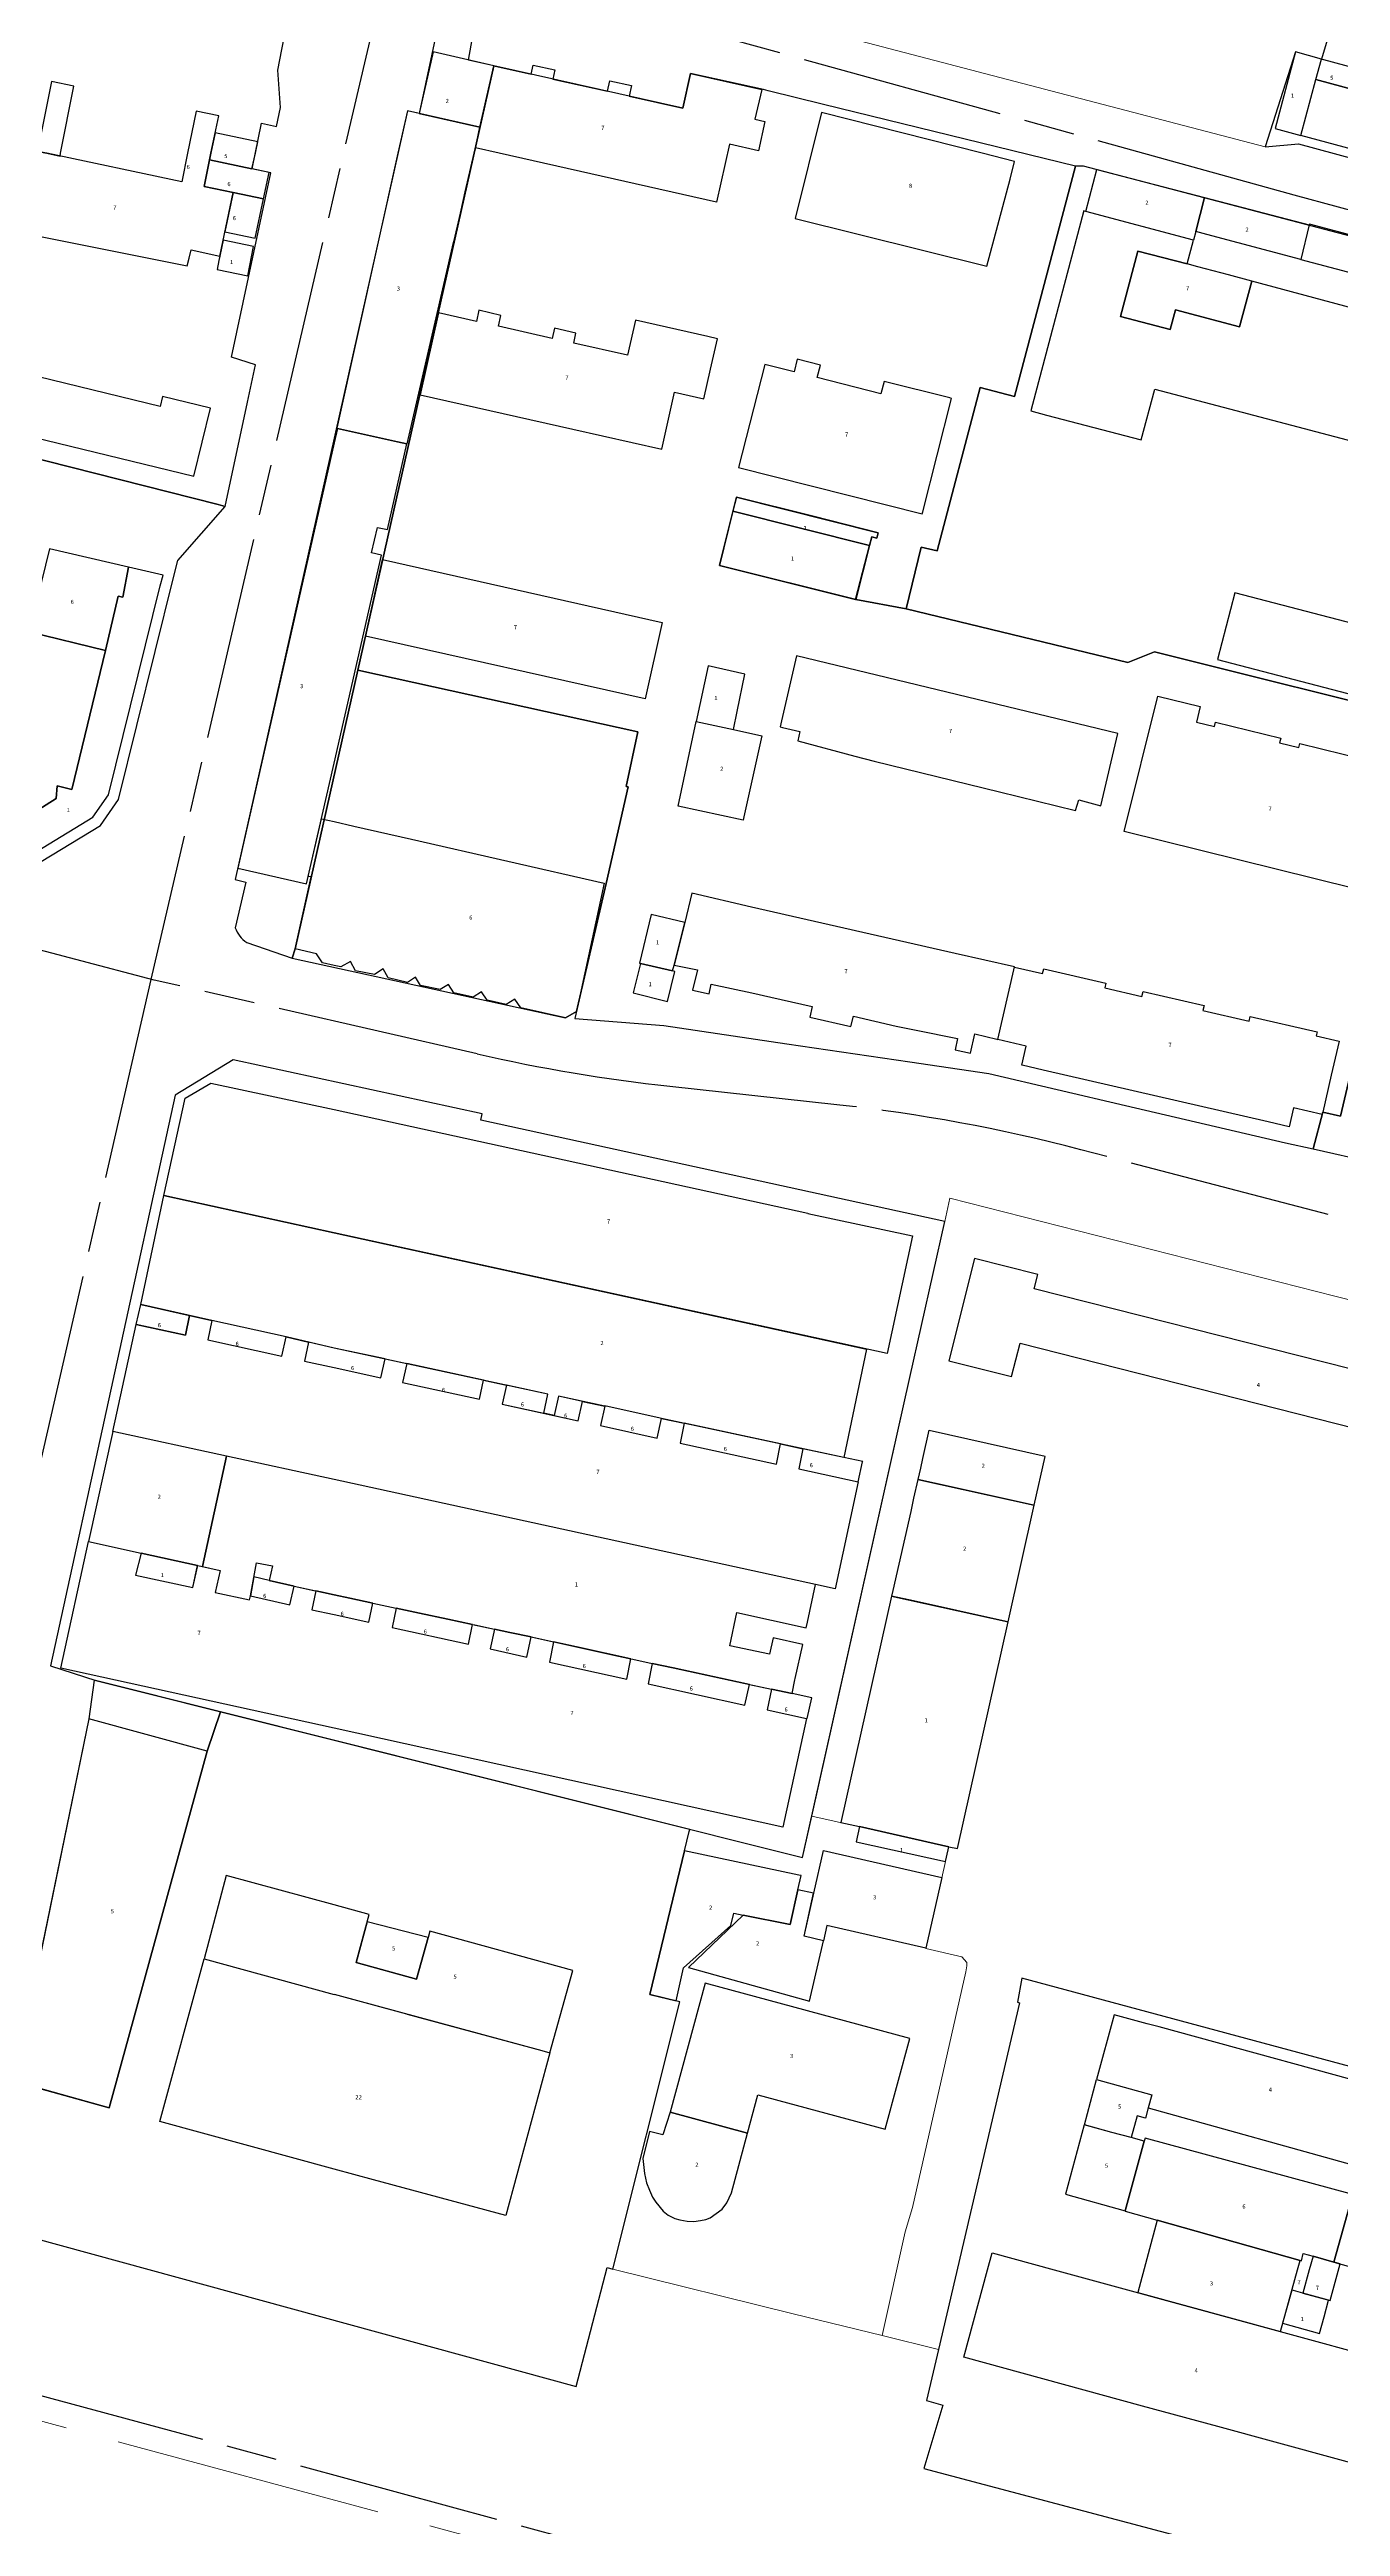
# Model space of a CAD drawing. Header units: millimetres. Extents: x 125232 to 134072, y 142885 to 152835.
# Drawn here: x 130216.4 to 130368.9, y 146969.7 to 147262.3 of the extents above; entities that cross this region are included whole.
import ezdxf
from ezdxf.enums import TextEntityAlignment as Align

# ---------------------------------------------------------------- set-up
doc = ezdxf.new("R2010")
doc.units = ezdxf.units.MM
doc.linetypes.add('ACAD_ISO08W100', pattern=[36, 24, -3, 6, -3])
doc.linetypes.add('CENTER', pattern=[50.8, 31.75, -6.35, 6.35, -6.35])
for name, color, linetype in [('buildings', 7, 'Continuous'), ('commerce', 10, 'Continuous'), ('commerce and residence', 32, 'Continuous'), ('culture', 21, 'Continuous'), ('hospital', 231, 'Continuous'), ('layers', 7, 'Continuous'), ('research & university', 30, 'Continuous'), ('residence', 2, 'Continuous'), ('residence-bad', 41, 'Continuous'), ('老城北中心线', 7, 'ACAD_ISO08W100')]:
    doc.layers.add(name, color=color, linetype=linetype)
doc.layers.add('school', color=31, linetype='Continuous', lineweight=0)
doc.layers.add('super block', color=6, linetype='CENTER', lineweight=0)
doc.styles.add('层数', font='', dxfattribs={"height": 2})
doc.styles.get('层数').set_extended_font_data('FangSong_GB2312')

msp = doc.modelspace()

# ---------------------------------------------------------------- linework, layer by layer
at = {"layer": 'buildings', "linetype": 'Continuous', "flags": 128}
for points in [[(130261.7, 147261.97), (130260.05, 147254.69), (130267.23, 147253.1), (130268.85, 147260.34)], [(130267.23, 147253.1), (130268.85, 147260.34), (130273.26, 147259.36), (130273.5, 147260.43), (130276.08, 147259.86), (130275.84, 147258.76), (130282.29, 147257.33), (130282.57, 147258.58), (130285.12, 147258.02), (130284.84, 147256.74), (130291.17, 147255.33), (130292.09, 147259.42), (130300.5, 147257.54), (130299.71, 147254.02), (130300.89, 147253.76), (130300.12, 147250.31), (130296.71, 147251.07), (130295.17, 147244.25), (130269.51, 147250), (130266.69, 147250.63)], [(130364.18, 147252.11), (130365.97, 147258.72), (130366.62, 147261.14), (130363.54, 147262), (130361.14, 147252.93)], [(130364.18, 147252.11), (130365.97, 147258.72), (130370.74, 147257.44), (130371.74, 147261.16), (130374.49, 147260.42), (130373.49, 147256.7), (130383.97, 147253.87), (130385, 147257.7), (130387.76, 147256.96), (130386.73, 147253.13), (130391.44, 147251.86), (130390.93, 147250), (130389.63, 147245.26), (130364.18, 147252.11)], [(130365.97, 147258.72), (130366.62, 147261.14), (130366.86, 147261.07), (130369.33, 147260.41), (130371.39, 147259.85), (130370.74, 147257.44)], [(130214.97, 147250.23), (130216.09, 147250), (130217.63, 147249.68), (130217.69, 147250), (130219.27, 147257.94), (130216.61, 147258.47), (130214.97, 147250.23)], [(130209.73, 147243.31), (130213.33, 147242.59), (130213.15, 147241.6), (130212.95, 147240.65), (130232.66, 147236.71), (130232.88, 147237.63), (130233.1, 147238.61), (130236.51, 147237.85), (130238.08, 147245.37), (130234.65, 147246.09), (130235.3, 147249.25), (130235.46, 147250), (130236.37, 147254.42), (130233.72, 147254.97), (130232.69, 147250), (130232, 147246.65), (130216.09, 147250), (130214.97, 147250.23), (130211.39, 147250.99), (130211.38, 147250.94), (130211.18, 147250), (130209.73, 147243.31)], [(130250.32, 147217.52), (130250.39, 147217.51), (130257.48, 147215.93), (130258.6, 147215.69), (130258.64, 147215.68), (130264.12, 147239.47), (130264.18, 147239.72), (130264.92, 147242.95), (130265.48, 147245.44), (130266.54, 147250), (130266.69, 147250.63), (130267.23, 147253.1), (130258.65, 147255), (130257.54, 147250), (130250.32, 147217.52)], [(130307.57, 147254.83), (130304.46, 147242.29), (130327.08, 147236.67), (130329.83, 147246.95), (130330.38, 147249.02), (130326.55, 147250)], [(130235.46, 147250), (130235.3, 147249.25), (130240.3, 147248.18), (130240.7, 147250), (130240.99, 147251.36), (130235.96, 147252.43), (130235.46, 147250)], [(130242.34, 147247.74), (130240.3, 147248.18), (130235.3, 147249.25), (130234.65, 147246.09), (130238.08, 147245.37), (130241.67, 147244.62)], [(130338.77, 147243.13), (130340.07, 147248.08), (130352.82, 147244.79), (130351.77, 147240.75), (130351.52, 147239.76)], [(130241.67, 147244.62), (130238.08, 147245.37), (130237.1, 147240.71), (130240.68, 147239.98)], [(130334.16, 147219.07), (130345.32, 147216.14), (130346.92, 147222.16), (130397.43, 147208.84), (130398.96, 147214.83), (130401.16, 147223.4), (130390.34, 147226.31), (130358.38, 147234.9), (130356.95, 147229.5), (130349.36, 147231.51), (130348.74, 147229.19), (130342.89, 147230.73), (130344.93, 147238.45), (130350.77, 147236.94), (130351.52, 147239.76), (130338.77, 147243.13), (130338.53, 147243.19), (130338.51, 147243.09), (130336.94, 147237.13), (130332.3, 147219.57)], [(130352.82, 147244.79), (130365.18, 147241.55), (130364.18, 147237.47), (130353.09, 147240.4), (130351.77, 147240.75)], [(130236.4, 147237.35), (130236.18, 147236.29), (130239.8, 147235.54), (130240.48, 147239), (130236.9, 147239.73), (130236.51, 147237.85)], [(130364.18, 147237.47), (130382.8, 147232.54), (130383.88, 147236.68), (130365.2, 147241.62), (130365.18, 147241.55)], [(130358.38, 147234.9), (130355.63, 147235.63), (130352.02, 147236.58), (130350.77, 147236.94), (130344.93, 147238.45), (130342.89, 147230.73), (130348.74, 147229.19), (130349.36, 147231.51), (130356.95, 147229.5)], [(130235.39, 147219.9), (130229.75, 147221.28), (130229.47, 147220.11), (130194.22, 147228.68), (130194.5, 147229.85), (130188.87, 147231.22), (130186.92, 147223.18), (130233.43, 147211.87)], [(130294.45, 147224.51), (130295.27, 147228.1), (130294.16, 147228.35), (130285.58, 147230.28), (130284.64, 147226.14), (130278.3, 147227.57), (130278.57, 147228.77), (130276.04, 147229.34), (130275.77, 147228.14), (130269.4, 147229.57), (130269.71, 147230.85), (130267.11, 147231.46), (130266.8, 147230.15), (130262.33, 147231.16), (130260.15, 147221.46), (130278.2, 147217.4), (130288.71, 147215.04), (130290.22, 147221.77), (130293.66, 147220.99)], [(130322.91, 147221.05), (130322.74, 147221.1), (130314.96, 147223.06), (130314.59, 147221.61), (130307.06, 147223.51), (130307.43, 147224.99), (130304.71, 147225.67), (130304.34, 147224.19), (130300.86, 147225.07), (130297.78, 147212.9), (130319.46, 147207.42), (130319.52, 147207.66)], [(130238.62, 147165.58), (130246.75, 147163.73), (130250, 147177.97), (130255.6, 147202.55), (130254.43, 147202.82), (130255.11, 147205.81), (130256.29, 147205.55), (130258.6, 147215.69), (130257.48, 147215.93), (130250.39, 147217.51), (130250, 147215.79), (130250, 147215.79), (130238.62, 147165.58)], [(130313.24, 147203.69), (130297.11, 147207.73), (130295.51, 147201.33), (130311.6, 147197.3)], [(130306.55, 147207.13), (130297.53, 147209.38), (130297.11, 147207.73), (130313.24, 147203.69), (130313.5, 147204.71), (130314.11, 147204.56), (130314.27, 147205.18)], [(130213.98, 147193.48), (130223.01, 147191.28), (130224.51, 147197.68), (130225.03, 147197.59), (130225.7, 147201.13), (130216.4, 147203.3), (130215.92, 147201.35), (130213.98, 147193.48)], [(130253.69, 147192.98), (130255.72, 147202.01), (130288.75, 147194.58), (130286.72, 147185.55)], [(130168.73, 147177.77), (130167.96, 147174.25), (130209.72, 147164.82), (130210.43, 147164.84), (130221.51, 147171.58), (130223.35, 147174.23), (130229.46, 147198.92), (130229.8, 147200.18), (130225.7, 147201.13), (130225.03, 147197.59), (130224.51, 147197.68), (130223.01, 147191.28), (130219.02, 147174.84), (130217.31, 147175.3), (130217.17, 147173.79), (130210.35, 147169.48), (130210.73, 147170.41), (130208.91, 147171.15), (130207.84, 147168.35), (130168.73, 147177.77)], [(130356.39, 147198.08), (130354.33, 147190.2), (130382.26, 147182.91), (130384.32, 147190.79)], [(130170.9, 147186.79), (130168.73, 147177.77), (130207.84, 147168.35), (130208.91, 147171.15), (130210.73, 147170.41), (130210.35, 147169.48), (130217.17, 147173.79), (130217.31, 147175.3), (130219.02, 147174.84), (130223.01, 147191.28), (130213.98, 147193.48), (130210.02, 147177.2), (130170.9, 147186.79)], [(130304.6, 147190.64), (130302.83, 147182.96), (130302.67, 147182.24), (130302.97, 147182.17), (130305.01, 147181.7), (130304.76, 147180.59), (130311.49, 147178.81), (130313.77, 147178.21), (130328.59, 147174.57), (130337.56, 147172.37), (130337.95, 147173.62), (130340.56, 147172.94), (130342.55, 147181.46)], [(130297.62, 147184.06), (130298.53, 147188.48), (130296.77, 147188.88), (130294.19, 147189.46), (130292.78, 147182.87), (130297.18, 147181.93)], [(130343.32, 147169.89), (130347.3, 147185.89), (130352.3, 147184.65), (130351.84, 147182.8), (130353.97, 147182.28), (130354.1, 147182.82), (130361.8, 147180.9), (130361.67, 147180.36), (130363.93, 147179.8), (130364.05, 147180.29), (130371.75, 147178.38), (130371.62, 147177.86), (130373.8, 147177.32), (130374.25, 147179.12), (130378.89, 147177.96), (130376.1, 147166.74), (130374.93, 147162.04)], [(130290.65, 147172.89), (130292.78, 147182.87), (130297.18, 147181.93), (130300.53, 147181.21), (130298.41, 147171.64), (130298.32, 147171.25)], [(130247.91, 147155.46), (130245.42, 147156.02), (130247.28, 147164.52), (130246.95, 147164.58), (130248.5, 147171.4), (130250, 147171.06), (130252.33, 147170.52), (130259.13, 147168.97), (130259.13, 147168.98), (130281.9, 147163.8), (130278.62, 147148.62), (130277.34, 147147.89), (130272.04, 147149.06), (130271.34, 147150.08), (130270.31, 147149.45), (130268.09, 147149.98), (130267.4, 147150.97), (130266.43, 147150.31), (130264.15, 147150.85), (130263.5, 147151.84), (130262.52, 147151.24), (130260.22, 147151.72), (130259.63, 147152.7), (130258.67, 147152.06), (130256.37, 147152.6), (130255.81, 147153.69), (130254.76, 147153.02), (130252.51, 147153.42), (130251.95, 147154.53), (130250.78, 147153.9), (130250, 147154.07), (130248.62, 147154.38), (130247.91, 147155.46)], [(130323.34, 147155.5), (130299.28, 147160.94), (130292.27, 147162.6), (130291.41, 147159.13), (130290.15, 147154.11), (130292.91, 147153.54), (130292.32, 147151.15), (130294.28, 147150.73), (130294.52, 147151.85), (130299.34, 147150.82), (130301.58, 147150.31), (130306.46, 147149.22), (130306.18, 147147.96), (130311.05, 147146.85), (130311.33, 147148.08), (130316.38, 147146.88), (130318.73, 147146.42), (130323.64, 147145.46), (130323.37, 147144.11), (130325.16, 147143.71), (130325.69, 147146.01), (130328.28, 147145.37), (130328.39, 147145.34), (130330.28, 147153.54), (130330.37, 147153.91)], [(130291.41, 147159.13), (130287.44, 147160.1), (130286.08, 147154.35), (130286.2, 147154.32), (130289.97, 147153.42), (130290.15, 147154.11)], [(130286.2, 147154.32), (130285.33, 147150.84), (130289.38, 147149.82), (130290.25, 147153.34), (130289.97, 147153.42)], [(130330.36, 147153.87), (130333.68, 147153.11), (130333.81, 147153.66), (130341.16, 147151.96), (130341.04, 147151.41), (130345.41, 147150.4), (130345.55, 147150.99), (130352.75, 147149.33), (130352.62, 147148.75), (130358.08, 147147.49), (130358.21, 147148.06), (130366.11, 147146.24), (130366, 147145.76), (130368.7, 147145.13), (130367.78, 147141.11), (130366.77, 147136.76), (130366.71, 147136.48), (130363.32, 147137.26), (130362.8, 147135.02), (130360.31, 147135.59), (130333.74, 147141.72), (130331.25, 147142.3), (130331.21, 147142.31), (130331.72, 147144.54), (130328.38, 147145.31), (130328.39, 147145.34), (130330.28, 147153.54)], [(130250, 147122.5), (130229.88, 147126.89), (130232.4, 147138.39), (130235.43, 147140.15), (130250, 147137.04), (130305.97, 147124.82), (130305.97, 147124.79), (130318.33, 147122.14), (130315.31, 147108.24), (130250, 147122.5)], [(130235.55, 147112.13), (130227.17, 147114.02), (130229.88, 147126.89), (130250, 147122.5), (130312.9, 147108.76), (130310.2, 147095.94), (130288.66, 147100.57), (130288.53, 147100.6), (130281.98, 147102.04), (130281.97, 147102.01), (130276.51, 147103.18), (130276.01, 147100.9), (130274.76, 147101.18), (130275.26, 147103.45), (130250, 147108.88), (130244.32, 147110.19), (130235.55, 147112.13)], [(130325.65, 147119.46), (130322.59, 147107.38), (130330.01, 147105.5), (130331.02, 147109.44), (130387.11, 147095.21), (130385.25, 147087.57), (130392.46, 147085.69), (130392.58, 147086.19), (130393.99, 147091.72), (130395.78, 147098.79), (130395.81, 147098.91), (130392.05, 147099.86), (130391.92, 147099.33), (130388.45, 147100.21), (130388.81, 147101.64), (130332.68, 147115.89), (130333.11, 147117.57)], [(130226.63, 147111.67), (130227.17, 147114.02), (130232.93, 147112.72), (130232.45, 147110.41)], [(130237.28, 147096.1), (130223.88, 147099.04), (130226.63, 147111.67), (130232.45, 147110.41), (130232.93, 147112.72), (130235.55, 147112.13), (130235.1, 147109.83), (130243.84, 147107.93), (130244.32, 147110.19), (130246.96, 147109.58), (130246.49, 147107.34), (130250, 147106.58), (130255.53, 147105.37), (130256.02, 147107.59), (130258.58, 147107.04), (130258.09, 147104.81), (130267.17, 147102.83), (130267.66, 147105.09), (130270.35, 147104.51), (130269.86, 147102.25), (130278.82, 147100.29), (130279.33, 147102.58), (130281.97, 147102.01), (130281.45, 147099.72), (130288.16, 147098.25), (130288.66, 147100.57), (130291.36, 147099.99), (130290.86, 147097.66), (130302.24, 147095.18), (130302.74, 147097.55), (130305.38, 147096.98), (130304.88, 147094.6), (130311.91, 147093.07), (130309.19, 147080.43), (130306.87, 147080.94), (130250, 147093.35), (130237.28, 147096.1)], [(130235.1, 147109.83), (130243.84, 147107.93), (130244.32, 147110.19), (130235.55, 147112.13)], [(130246.96, 147109.58), (130246.49, 147107.34), (130250, 147106.58), (130250, 147106.58), (130255.53, 147105.37), (130256.02, 147107.59), (130250, 147108.88), (130246.96, 147109.58)], [(130258.58, 147107.04), (130258.09, 147104.81), (130267.17, 147102.83), (130267.66, 147105.09)], [(130275.26, 147103.45), (130270.35, 147104.51), (130269.86, 147102.25), (130274.76, 147101.18)], [(130279.33, 147102.58), (130276.51, 147103.18), (130276.01, 147100.9), (130278.82, 147100.29)], [(130291.36, 147099.99), (130290.86, 147097.66), (130302.24, 147095.18), (130302.74, 147097.55)], [(130223.88, 147099.04), (130221.01, 147086.01), (130227.2, 147084.66), (130233.88, 147083.2), (130234.44, 147083.08), (130237.28, 147096.1), (130223.88, 147099.04)], [(130312.43, 147095.46), (130310.2, 147095.94), (130305.38, 147096.98), (130304.88, 147094.6), (130311.91, 147093.07), (130312.42, 147095.44)], [(130333.99, 147096.08), (130320.28, 147099.15), (130320.24, 147099.16), (130319.5, 147095.84), (130319.24, 147094.67), (130318.94, 147093.35), (130332.7, 147090.3)], [(130235.97, 147080.01), (130240.02, 147079.13), (130240.11, 147079.59), (130240.84, 147083.52), (130242.71, 147083.17), (130242.32, 147081.43), (130245.27, 147080.76), (130247.85, 147080.19), (130250, 147079.73), (130251.86, 147079.34), (130254.57, 147078.76), (130260.07, 147077.58), (130263.44, 147076.86), (130266.36, 147076.23), (130266.64, 147076.17), (130268.93, 147075.68), (130270.75, 147075.29), (130273.26, 147074.75), (130278.62, 147073.59), (130282.67, 147072.69), (130285.05, 147072.16), (130285.29, 147072.11), (130287.58, 147071.62), (130290.03, 147071.09), (130296.73, 147069.65), (130299.47, 147069.06), (130301.66, 147068.59), (130304.09, 147068.07), (130304.43, 147069.68), (130304.47, 147069.84), (130305.35, 147073.87), (130301.85, 147074.65), (130301.43, 147072.72), (130296.73, 147073.72), (130297.57, 147077.63), (130305.77, 147075.83), (130305.92, 147076.5), (130306.87, 147080.94), (130250, 147093.35), (130237.28, 147096.1), (130234.44, 147083.09), (130236.55, 147082.61), (130235.97, 147080.01)], [(130332.7, 147090.3), (130332.44, 147090.36), (130320.9, 147092.92), (130318.94, 147093.35), (130318.44, 147091.14), (130318.1, 147089.59), (130316, 147080.23), (130315.85, 147079.58), (130329.61, 147076.53)], [(130250, 147063.97), (130217.72, 147071.08), (130221.01, 147086.01), (130227.2, 147084.66), (130226.55, 147082.06), (130233.31, 147080.59), (130233.89, 147083.21), (130236.55, 147082.61), (130235.97, 147080.01), (130240.02, 147079.13), (130240.11, 147079.59), (130244.78, 147078.54), (130245.27, 147080.76), (130247.62, 147080.25), (130247.85, 147080.19), (130247.36, 147077.97), (130250, 147077.39), (130254.1, 147076.48), (130254.57, 147078.76), (130257.34, 147078.16), (130256.87, 147075.87), (130265.87, 147073.89), (130266.36, 147076.23), (130268.93, 147075.68), (130268.43, 147073.33), (130272.76, 147072.37), (130273.26, 147074.75), (130275.93, 147074.17), (130275.43, 147071.79), (130284.56, 147069.78), (130285.05, 147072.16), (130285.29, 147072.11), (130287.58, 147071.62), (130287.08, 147069.22), (130298.52, 147066.7), (130299.05, 147069.15), (130301.66, 147068.59), (130301.16, 147066.13), (130305.8, 147065.11), (130302.98, 147052.3), (130250, 147063.97)], [(130233.88, 147083.2), (130227.2, 147084.66), (130226.55, 147082.06), (130233.31, 147080.59)], [(130240.11, 147079.59), (130244.78, 147078.54), (130245.27, 147080.76), (130242.32, 147081.43), (130240.53, 147081.84)], [(130247.36, 147077.97), (130250, 147077.39), (130254.1, 147076.48), (130254.57, 147078.76), (130251.86, 147079.34), (130250, 147079.73), (130248.94, 147079.96), (130247.85, 147080.19), (130247.36, 147077.97)], [(130329.61, 147076.53), (130329.39, 147076.58), (130318.08, 147079.09), (130315.85, 147079.58), (130309.86, 147052.84), (130312.06, 147052.35), (130322.62, 147049.98), (130323.61, 147049.76)], [(130266.36, 147076.23), (130263.44, 147076.86), (130260.07, 147077.58), (130257.34, 147078.16), (130256.87, 147075.87), (130265.87, 147073.89)], [(130273.26, 147074.75), (130270.75, 147075.29), (130268.93, 147075.68), (130268.43, 147073.33), (130272.76, 147072.37)], [(130285.05, 147072.16), (130278.62, 147073.59), (130275.93, 147074.17), (130275.43, 147071.79), (130284.56, 147069.78)], [(130299.05, 147069.15), (130290.03, 147071.09), (130287.58, 147071.62), (130287.08, 147069.22), (130298.52, 147066.7)], [(130305.87, 147065.1), (130306.43, 147067.57), (130304.09, 147068.07), (130301.66, 147068.59), (130301.16, 147066.13), (130305.8, 147065.11)], [(130212.24, 147022.26), (130223.45, 147019.15), (130235, 147061.27), (130221.05, 147065.07)], [(130307.8, 147038.87), (130305.5, 147039.4), (130306.65, 147044.48), (130307.79, 147049.51), (130321.79, 147046.34), (130319.9, 147038.01), (130308.2, 147040.67)], [(130322.62, 147049.98), (130312.06, 147052.35), (130311.66, 147050.56), (130322.22, 147048.22)], [(130237.27, 147046.59), (130234.64, 147036.72), (130250, 147032.53), (130250, 147032.55), (130274.53, 147025.89), (130275.48, 147025.64), (130278.2, 147035.37), (130261.29, 147039.99), (130261.09, 147039.24), (130259.75, 147034.34), (130252.6, 147036.29), (130254.16, 147041.98), (130250, 147043.11), (130237.27, 147046.59)], [(130303.88, 147040.79), (130304.78, 147044.89), (130305.15, 147046.58), (130304.89, 147046.63), (130291.37, 147049.48), (130287.3, 147032.5), (130290.4, 147031.77), (130291.27, 147035.65), (130296.86, 147040.68), (130297.2, 147042.12), (130298.31, 147041.9)], [(130304.78, 147044.89), (130303.88, 147040.79), (130298.31, 147041.9), (130291.86, 147035.7), (130306.15, 147031.73), (130307.8, 147038.87), (130305.5, 147039.4), (130306.64, 147044.49)], [(130261.09, 147039.24), (130253.92, 147041.11), (130252.6, 147036.29), (130259.75, 147034.34)], [(130250, 147011.89), (130229.4, 147017.52), (130234.64, 147036.72), (130250, 147032.53), (130250, 147032.55), (130258.57, 147030.23), (130258.64, 147030.21), (130274.53, 147025.89), (130275.48, 147025.64), (130270.29, 147006.4), (130254.66, 147010.62), (130250, 147011.89)], [(130317.99, 147027.33), (130293.81, 147033.87), (130289.69, 147018.62), (130289.7, 147018.62), (130298.83, 147016.15), (130300.05, 147020.67), (130315.09, 147016.61)], [(130340.05, 147022.48), (130346.58, 147020.66), (130346.16, 147019.15), (130371.85, 147011.95), (130372.32, 147013.7), (130378.78, 147011.97), (130380.73, 147019.57), (130377, 147020.59), (130347.43, 147028.68), (130346.04, 147029.06), (130342.14, 147030.13)], [(130338.61, 147017.13), (130340.05, 147022.48), (130346.58, 147020.66), (130346.16, 147019.15), (130345.82, 147017.92), (130344.85, 147018.19), (130344.14, 147015.61), (130341.85, 147016.23)], [(130298.83, 147016.15), (130289.7, 147018.62), (130288.83, 147015.93), (130287.26, 147016.33), (130286.47, 147013.16), (130286.65, 147011.39), (130286.89, 147010.27), (130287.25, 147009.39), (130287.61, 147008.58), (130287.99, 147007.98), (130288.85, 147006.94), (130289.44, 147006.46), (130290.25, 147006.06), (130290.85, 147005.9), (130291.7, 147005.76), (130292.47, 147005.72), (130293.29, 147005.82), (130293.9, 147005.95), (130294.41, 147006.14), (130295.82, 147007.17), (130296.37, 147007.89), (130296.92, 147009.1)], [(130345.68, 147015.19), (130344.14, 147015.61), (130341.85, 147016.23), (130338.6, 147017.12), (130336.38, 147008.93), (130343.45, 147006.98)], [(130345.78, 147015.56), (130345.68, 147015.19), (130343.45, 147006.98), (130343.43, 147006.94), (130347.2, 147005.87), (130364.09, 147001.11), (130364.24, 147001.07), (130364.47, 147001.93), (130365.63, 147001.6), (130368.06, 147000.92), (130370.2, 147008.49), (130370.31, 147008.88)], [(130344.94, 146997.3), (130361.77, 146992.71), (130363.78, 147000), (130364.09, 147001.11), (130347.2, 147005.87), (130344.94, 146997.3)], [(130368.06, 147000.92), (130371.32, 147000), (130375.23, 146998.94), (130375.53, 147000), (130377.29, 147006.6), (130370.2, 147008.49), (130368.06, 147000.92)], [(130345.49, 146983.91), (130324.37, 146989.69), (130327.18, 147000), (130327.73, 147002), (130335.06, 147000), (130378.9, 146988.04), (130375.54, 146975.72), (130354.37, 146981.48), (130354.38, 146981.5), (130345.49, 146983.91)], [(130365.18, 147000), (130364.42, 146997.25), (130367.65, 146996.37), (130368.83, 147000.71), (130368.06, 147000.92), (130365.63, 147001.6), (130365.18, 147000)], [(130367.45, 146996.42), (130364.42, 146997.25), (130363.3, 146997.55), (130363.12, 146997.6), (130362.03, 146993.68), (130366.38, 146992.49), (130366.92, 146994.46)]]:
    msp.add_lwpolyline(points, close=True, dxfattribs=at)
at = {"layer": 'commerce'}
for points in [[(130268.85, 147260.34), (130265.89, 147261.01), (130267.02, 147267.41), (130262.94, 147268.2), (130260.05, 147254.69), (130258.65, 147255), (130254.32, 147235.68), (130241.57, 147178.76), (130238.31, 147164.21), (130239.57, 147163.92), (130238.32, 147158.53, 0.164124), (130239.68, 147156.77), (130245.04, 147154.92), (130245.42, 147156.02), (130252.82, 147188.96)], [(130290.84, 147031.66), (130287.3, 147032.51), (130291.37, 147049.48), (130291.94, 147051.76), (130292.01, 147052.02), (130236.6, 147065.91), (130235, 147061.27), (130223.45, 147019.15), (130212.19, 147022.27), (130211.24, 147018.07, 0.386387), (130211.16, 147004.7), (130278.58, 146986.2), (130282.24, 147000.26), (130282.93, 147000.09)]]:
    msp.add_lwpolyline(points, format="xyb", close=True, dxfattribs=at)
msp.add_lwpolyline([(130235, 147061.27), (130236.6, 147065.91), (130221.65, 147069.65), (130221.05, 147065.07), (130212.7, 147024.5), (130212.19, 147022.27), (130223.45, 147019.15)], close=True, dxfattribs=at)
at = {"layer": 'commerce and residence'}
for points in [[(130236.32, 147208.51), (130215.94, 147213.67), (130186.37, 147221.16), (130185.76, 147218.62), (130181.47, 147219.66), (130175.36, 147221.14), (130167.17, 147223.22), (130167.75, 147225.92), (130165.35, 147225.5), (130162.94, 147212.1), (130160.98, 147211.51), (130157.25, 147194.73), (130158.44, 147194.5), (130155.1, 147177.72), (130160.02, 147175.87), (130167.7, 147172.99), (130210.2, 147163.54), (130210.81, 147163.55), (130222.42, 147170.61), (130224.55, 147173.69), (130231.04, 147199.88), (130231.53, 147201.92), (130237.13, 147208.28)], [(130238.06, 147142.93), (130231.24, 147138.75), (130216.49, 147071.36), (130221.87, 147069.6), (130305.32, 147048.69), (130317.99, 147105.41), (130322.14, 147123.81), (130267.33, 147135.8), (130267.49, 147136.55)]]:
    msp.add_lwpolyline(points, close=True, dxfattribs=at)
at = {"layer": 'culture'}
msp.add_lwpolyline([(130396.44, 147016.87), (130331.22, 147034.45), (130330.73, 147031.6), (130330.97, 147031.54), (130321.37, 146990.59), (130319.98, 146984.58), (130321.9, 146984), (130319.64, 146976.53), (130378.73, 146960.84), (130388.31, 146995.72), (130390.57, 146995.1)], close=True, dxfattribs=at)
at = {"layer": 'hospital'}
msp.add_lwpolyline([(130395.53, 147233.51), (130338.5, 147248.49), (130337.58, 147248.47), (130330.35, 147221.27), (130326.29, 147222.33), (130321.23, 147203.03), (130319.32, 147203.47), (130317.55, 147196.18), (130343.73, 147189.84), (130346.91, 147191.13), (130380.33, 147182.78)], dxfattribs=at)
at = {"layer": 'research & university'}
msp.add_lwpolyline([(130282.12, 147163.75), (130284.72, 147175.16), (130284.51, 147175.21), (130285.86, 147181.66), (130252.82, 147188.96), (130245.42, 147156.02), (130245.04, 147154.92), (130277.34, 147147.89), (130278.62, 147148.62)], close=True, dxfattribs=at)
at = {"layer": 'residence'}
msp.add_lwpolyline([(130188.87, 147280.5), (130177.1, 147239), (130185.67, 147236.91), (130181.47, 147219.66), (130185.76, 147218.62), (130186.37, 147221.16), (130215.94, 147213.67), (130236.32, 147208.51), (130237.13, 147208.28), (130239.76, 147220.62), (130240.7, 147225.01), (130237.87, 147225.91), (130242.53, 147247.7), (130240.31, 147248.18), (130241.44, 147253.55), (130243.2, 147253.18), (130243.67, 147255.42), (130243.37, 147259.81), (130245.55, 147271.26)], dxfattribs=at)
at = {"layer": 'residence-bad'}
for points in [[(130369.79, 147271.87), (130366.62, 147261.14), (130363.54, 147262), (130359.97, 147250.77), (130363.92, 147251.14), (130415.15, 147237.23), (130426.33, 147234.3), (130426.17, 147233.69), (130490.5, 147215.84), (130495.73, 147214.49), (130501.13, 147235.29), (130490.17, 147237.87), (130490.63, 147239.77), (130489.67, 147240.01), (130491.3, 147246.67), (130490.69, 147246.83), (130490.06, 147247.17), (130489.73, 147247.65), (130489.78, 147248.45), (130494.09, 147266.33)], [(130380.33, 147182.78), (130346.91, 147191.13), (130343.73, 147189.84), (130317.55, 147196.18), (130311.64, 147197.29), (130295.51, 147201.33), (130297.51, 147209.38), (130314.27, 147205.18), (130314.12, 147204.55), (130313.5, 147204.71), (130313.25, 147203.69), (130311.64, 147197.29), (130317.55, 147196.18), (130319.32, 147203.47), (130321.23, 147203.03), (130326.29, 147222.33), (130330.35, 147221.27), (130337.58, 147248.47), (130307.8, 147255.77), (130301.27, 147257.37), (130300.7, 147257.53), (130292.09, 147259.42), (130291.18, 147255.35), (130268.85, 147260.34), (130252.82, 147188.96), (130285.86, 147181.66), (130284.51, 147175.21), (130284.72, 147175.16), (130282.12, 147163.75), (130278.43, 147147.81), (130288.93, 147146.96), (130303.47, 147144.83), (130318, 147142.69), (130327.34, 147141.31), (130343.48, 147137.54), (130362.37, 147133.13), (130365.65, 147132.39), (130366.77, 147136.76), (130368.85, 147136.27), (130371.54, 147147.65)], [(130371.54, 147147.65), (130368.85, 147136.27), (130366.77, 147136.76), (130365.65, 147132.39), (130372.6, 147130.82)]]:
    msp.add_lwpolyline(points, dxfattribs=at)
msp.add_lwpolyline([(130314.27, 147205.18), (130314.12, 147204.55), (130313.5, 147204.71), (130313.25, 147203.69), (130311.64, 147197.29), (130295.51, 147201.33), (130297.51, 147209.38)], close=True, dxfattribs=at)
at = {"layer": 'school'}
for points in [[(130369.98, 147319.02), (130304.74, 147331.45), (130305, 147332.91), (130290.64, 147335.64), (130283.74, 147336.65), (130283.25, 147336.73), (130279.04, 147337.59), (130276.78, 147325.26), (130277.19, 147325.17), (130276.59, 147322.45), (130275.24, 147322.75), (130266.17, 147281.29), (130267.42, 147281.03), (130266.1, 147275.35), (130359.97, 147250.77), (130363.54, 147262), (130366.62, 147261.14), (130369.79, 147271.87), (130372.34, 147283.46), (130374.88, 147294.82), (130377.72, 147309.96), (130376.52, 147310.21), (130378.08, 147317.48)], [(130324.63, 147035.18), (130324.73, 147035.91), (130324.75, 147036.31), (130324.15, 147036.97), (130319.89, 147037.94), (130322.62, 147049.98), (130306.42, 147053.6), (130305.32, 147048.69), (130292.01, 147052.02), (130291.94, 147051.76), (130291.37, 147049.48), (130287.3, 147032.51), (130290.84, 147031.66), (130282.93, 147000.09), (130304.23, 146994.8), (130314.73, 146992.22), (130317.46, 147004.47), (130318.3, 147007.34)]]:
    msp.add_lwpolyline(points, close=True, dxfattribs=at)
msp.add_lwpolyline([(130376.89, 147112.81), (130368.2, 147115.02), (130322.72, 147126.58), (130322.14, 147123.81), (130317.99, 147105.41), (130306.42, 147053.6), (130322.62, 147049.98), (130319.89, 147037.94), (130324.15, 147036.97), (130324.75, 147036.31), (130324.73, 147035.91), (130324.63, 147035.18), (130318.3, 147007.34), (130317.46, 147004.47), (130314.73, 146992.22), (130321.37, 146990.59), (130330.97, 147031.54), (130330.73, 147031.6), (130331.22, 147034.45), (130396.44, 147016.87)], dxfattribs=at)
at = {"layer": 'super block'}
msp.add_lwpolyline([(130608.02, 146874.04), (130500.43, 146905.39), (130096.02, 147014.27), (130005.05, 147042.65), (129994.38, 146978.27), (129977.61, 146847.73), (129960.27, 146685.9), (130404.49, 146649.53), (130463.62, 146641.5), (130584.26, 146632.7)], close=True, dxfattribs=at)
at = {"layer": '老城北中心线', "linetype": 'ACAD_ISO08W100', "lineweight": 25}
for p, q in [((130256.81, 147274.51), (130228.37, 147152.43)), ((130363.38, 147245.06), (130256.82, 147274.54)), ((130478.08, 147213.88), (130363.38, 147245.06)), ((130228.73, 147152.35), (130037.78, 147202.39)), ((130228.37, 147152.43), (130213.4, 147087.18)), ((130266.89, 147143.63), (130228.73, 147152.35)), ((130309.39, 147137.62), (130289.65, 147139.79)), ((130437.06, 147106.43), (130338.2, 147132.3)), ((130512.43, 146904.52), (130196.13, 146990.35))]:
    msp.add_line(p, q, dxfattribs=at)
for centre, start, end in [((130311.47, 147338.6), 257.1231, 263.7367), ((130287.57, 146938.82), 75.3342, 83.7367)]:
    msp.add_arc(centre, 200, start, end, dxfattribs=at)

# ---------------------------------------------------------------- texts
at = {"layer": 'layers', "linetype": 'Continuous', "style": '层数'}
for s, p in [('5', (130367.64, 147258.67)), ('2', (130263.17, 147255.95)), ('1', (130363, 147256.57)), ('7', (130281.55, 147252.77)), ('6', (130232.57, 147248.14)), ('5', (130237.02, 147249.44)), ('6', (130237.39, 147246.12)), ('7', (130223.91, 147243.35)), ('6', (130238.02, 147242.1)), ('2', (130345.8, 147243.92)), ('2', (130357.64, 147240.74)), ('1', (130237.69, 147236.91)), ('3', (130257.4, 147233.78, 9.87)), ('7', (130350.63, 147233.82)), ('7', (130277.3, 147223.25)), ('7', (130310.35, 147216.55)), ('1', (130305.44, 147205.51)), ('1', (130303.96, 147201.89)), ('6', (130218.87, 147196.77)), ('7', (130271.22, 147193.78)), ('3', (130245.98, 147186.82)), ('1', (130294.9, 147185.42)), ('7', (130322.61, 147181.51)), ('2', (130295.59, 147177.06)), ('1', (130218.42, 147172.2)), ('7', (130360.35, 147172.35)), ('6', (130265.95, 147159.48)), ('1', (130288.01, 147156.55)), ('1', (130287.13, 147151.62)), ('7', (130310.27, 147153.15)), ('7', (130348.54, 147144.45)), ('7', (130282.22, 147123.58)), ('6', (130229.17, 147111.34)), ('6', (130238.36, 147109.13)), ('2', (130281.45, 147109.22)), ('6', (130251.99, 147106.27)), ('6', (130262.73, 147103.69)), ('6', (130272.04, 147101.97)), ('4', (130358.96, 147104.27)), ('6', (130277.16, 147100.65)), ('6', (130285.03, 147099.09)), ('6', (130296.01, 147096.71)), ('7', (130280.96, 147094.01)), ('6', (130306.16, 147094.8)), ('2', (130326.47, 147094.73)), ('2', (130229.15, 147091.07)), ('2', (130324.28, 147084.94)), ('1', (130229.5, 147081.84)), ('6', (130241.61, 147079.36)), ('1', (130278.43, 147080.71)), ('6', (130250.76, 147077.24)), ('7', (130233.86, 147074.99)), ('6', (130260.57, 147075.14)), ('6', (130270.29, 147073.06)), ('6', (130279.35, 147071.07)), ('6', (130291.99, 147068.42)), ('7', (130277.9, 147065.53)), ('6', (130303.19, 147065.93)), ('1', (130319.74, 147064.67)), ('1', (130316.83, 147049.35)), ('3', (130313.65, 147043.76)), ('5', (130223.62, 147042.11)), ('2', (130294.28, 147042.54)), ('5', (130256.84, 147037.72)), ('2', (130299.83, 147038.31)), ('5', (130264.1, 147034.38)), ('3', (130303.84, 147025.01)), ('22', (130252.51, 147020.14)), ('4', (130360.39, 147021.04)), ('5', (130342.59, 147019.04)), ('2', (130292.65, 147012.17)), ('5', (130341.03, 147012.05)), ('6', (130357.27, 147007.23)), ('3', (130353.43, 146998.15)), ('7', (130363.77, 146998.28)), ('7', (130365.94, 146997.63)), ('1', (130364.16, 146993.95)), ('4', (130351.63, 146987.86))]:
    msp.add_text(s, height=0.5, dxfattribs=at).set_placement(p)
msp.add_text('8', height=0.5, dxfattribs=at).set_placement((130318.08, 147246.17), align=Align.MIDDLE)

doc.saveas('drawing.dxf')
